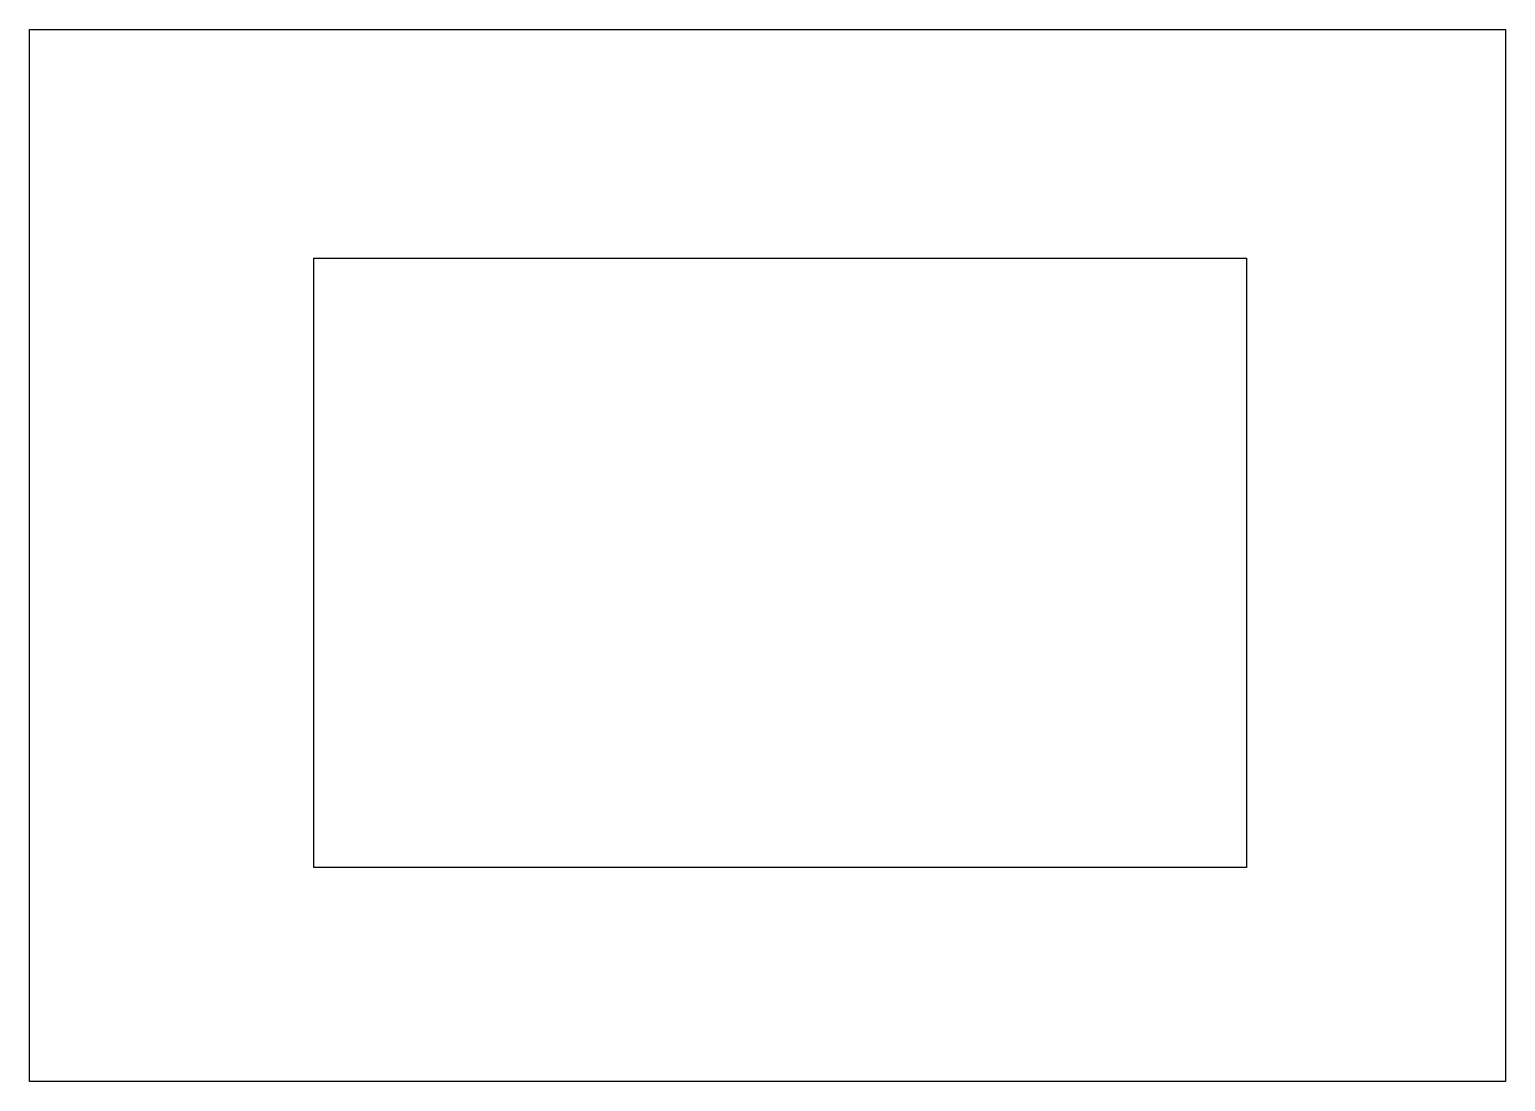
# Model space of a CAD drawing. Header units: millimetres. Extents: x 1 to 349, y 1 to 249.
import ezdxf

# ---------------------------------------------------------------- set-up
doc = ezdxf.new("R2010")
doc.units = ezdxf.units.MM
doc.layers.get('0').update_dxf_attribs({"linetype": 'CONTINUOUS'})

msp = doc.modelspace()

# ---------------------------------------------------------------- linework, layer by layer
for points in [[(1, 1), (1, 249), (349, 249), (349, 1)], [(287.9, 51.43), (68, 51.43), (68, 195.13), (287.9, 195.13)]]:
    msp.add_lwpolyline(points, close=True)

doc.saveas('drawing.dxf')
